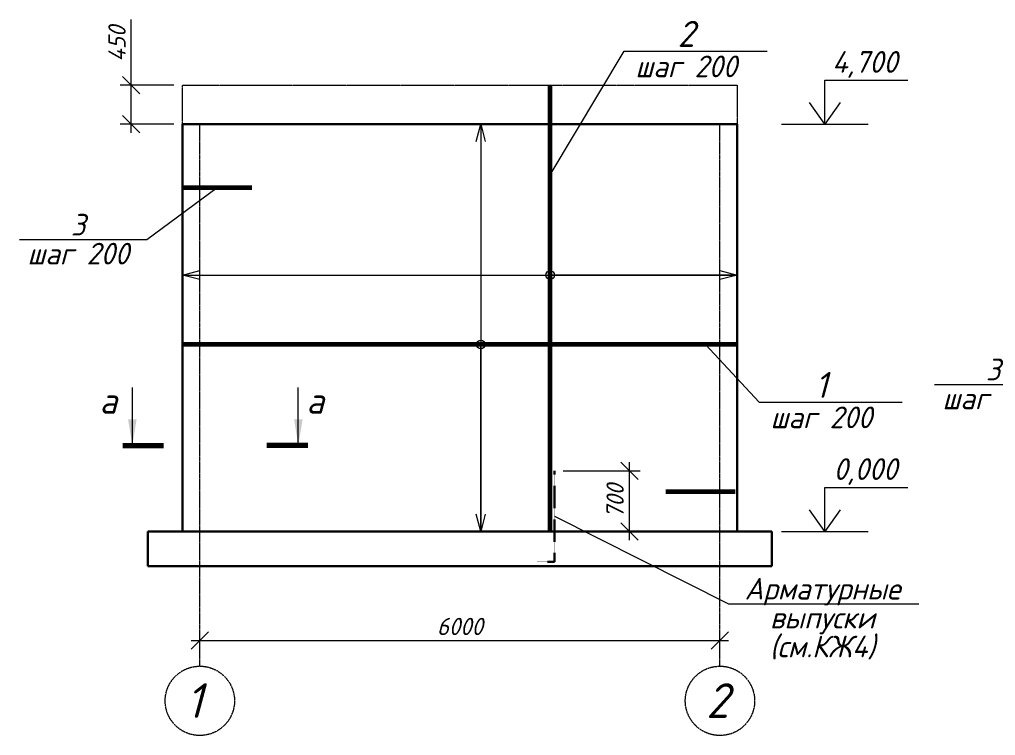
# Model space of a CAD drawing. Header units: millimetres. Extents: x 339888 to 1025294, y -263818 to -40540.
# Drawn here: x 400032 to 411291, y -129188 to -120923 of the extents above; entities that cross this region are included whole.
import ezdxf
from ezdxf import colors
from ezdxf.entities.mleader import LeaderData, LeaderLine
from ezdxf.math import Vec2, Vec3

# ---------------------------------------------------------------- set-up
doc = ezdxf.new("R2010")
doc.units = ezdxf.units.MM
doc.linetypes.add('CENTER2', pattern=[28.575, 19.05, -3.175, 3.175, -3.175])
doc.linetypes.add('штриховая', pattern=[19.05, 12.7, -6.35])
doc.layers.get('0').update_dxf_attribs({"lineweight": 15})
for name, color, linetype, lineweight in [('0 @ 100', 7, 'Continuous', 15), ('Оси', 126, 'CENTER2', 15), ('Размеры', 250, 'Continuous', 18), ('Размеры @ 100', 250, 'Continuous', 18)]:
    doc.layers.add(name, color=color, linetype=linetype, lineweight=lineweight)
doc.styles.add('ГОСТ 2', font='GOST_Common Italic.ttf', dxfattribs={"height": 2})
doc.styles.add('ГОСТ 2.5', font='GOST_Common Italic.ttf', dxfattribs={"height": 2.5})
doc.styles.add('ГОСТ 3', font='GOST_Common Italic.ttf', dxfattribs={"height": 3})
doc.styles.add('Размерный 2', font='isocpeui.ttf', dxfattribs={"height": 2})
doc.dimstyles.new('ISO-25', dxfattribs={"dimtxt": 2, "dimasz": 1.8, "dimexe": 1, "dimexo": 2, "dimtad": 1, "dimdec": 0, "dimlfac": 100, "dimtxsty": 'Размерный 2', "dimblk": 'OBLIQUE', "dimcen": 2, "dimdle": 1, "dimclrd": 251, "dimclre": 251, "dimadec": 0, "dimazin": 0, "dimtfac": 1, "dimtdec": 0, "dimtmove": 0, "dimatfit": 3, "dimfxl": 1, "dimlwd": 15, "dimlwe": 15, "dimarcsym": 0})
doc.dimstyles.new('ГОСТ_2К', dxfattribs={"dimtxt": 2, "dimasz": 2, "dimexe": 1.25, "dimexo": 1, "dimtad": 1, "dimdec": 0, "dimtxsty": 'ГОСТ 2', "dimblk": 'OBLIQUE', "dimcen": -2.5, "dimdle": 1, "dimclrd": 251, "dimclre": 251, "dimclrt": 256, "dimadec": 1, "dimazin": 0, "dimtfac": 1, "dimtdec": 0, "dimtmove": 0, "dimatfit": 3, "dimfxl": 1, "dimlwd": 15, "dimlwe": 15, "dimarcsym": 1})

# ---------------------------------------------------------------- blocks, each defined once
blk = doc.blocks.new('_Oblique')
at = {"color": 0, "linetype": 'ByBlock', "lineweight": -2}
blk.add_line((-0.5, -0.5), (0.5, 0.5), dxfattribs=at)
blk = doc.blocks.new('*D820')
at = {"layer": 'Defpoints', "color": 0, "lineweight": 15, "transparency": 16777216}
for p in [(408112, -128091), (402112, -128388), (408112, -128388)]:
    blk.add_point(p, dxfattribs=at)
at = {"layer": 'Размеры', "color": 251, "lineweight": 15, "transparency": 16777216}
for p, q in [((402112, -128288), (402112, -127966)), ((408112, -128288), (408112, -127966)), ((402012, -128091), (408212, -128091))]:
    blk.add_line(p, q, dxfattribs=at)
at = {"layer": 'Размеры', "color": 251, "lineweight": 15, "transparency": 16777216, "xscale": 200, "yscale": 200, "zscale": 200, "rotation": 180}
blk.add_blockref('_Oblique', (402112, -128091), dxfattribs=at)
at = {"layer": 'Размеры', "color": 251, "lineweight": 15, "transparency": 16777216, "xscale": 200, "yscale": 200, "zscale": 200}
blk.add_blockref('_Oblique', (408112, -128091), dxfattribs=at)
at = {"layer": 'Размеры', "lineweight": 15, "transparency": 16777216, "insert": (405112, -127929), "char_height": 200, "attachment_point": 5, "style": 'ГОСТ 2'}
blk.add_mtext('6000', dxfattribs=at)
blk = doc.blocks.new('*D823')
at = {"color": 251, "lineweight": 15, "transparency": 16777216}
for p, q in [((407067, -126932), (407067, -126032)), ((406304, -126132), (407192, -126132)), ((406304, -126832), (407192, -126832))]:
    blk.add_line(p, q, dxfattribs=at)
at = {"layer": 'Defpoints', "color": 0, "lineweight": 15, "transparency": 16777216}
for p in [(406204, -126132), (407067, -126132), (406204, -126832)]:
    blk.add_point(p, dxfattribs=at)
at = {"color": 251, "lineweight": 15, "transparency": 16777216, "xscale": 200, "yscale": 200, "zscale": 200}
for p, rotation in [((407067, -126132), 90), ((407067, -126832), 270)]:
    blk.add_blockref('_Oblique', p, dxfattribs=dict(at, rotation=rotation))
at = {"lineweight": 15, "transparency": 16777216, "insert": (406903, -126482), "char_height": 200, "attachment_point": 5, "rotation": 90, "style": 'ГОСТ 2'}
blk.add_mtext('700', dxfattribs=at)
blk = doc.blocks.new('_None')
blk = doc.blocks.new('*D853')
at = {"color": 251, "lineweight": 15, "transparency": 16777216}
for p, q in [((401320, -121682), (401320, -120923)), ((401812, -121682), (401195, -121682)), ((401320, -122232), (401320, -121682)), ((401812, -122132), (401195, -122132))]:
    blk.add_line(p, q, dxfattribs=at)
at = {"layer": 'Defpoints', "color": 0, "lineweight": 15, "transparency": 16777216}
for p in [(401320, -121682), (401912, -121682), (401912, -122132)]:
    blk.add_point(p, dxfattribs=at)
at = {"color": 251, "lineweight": 15, "transparency": 16777216, "xscale": 200, "yscale": 200, "zscale": 200}
for p, rotation in [((401320, -121682), 90), ((401320, -122132), 270)]:
    blk.add_blockref('_Oblique', p, dxfattribs=dict(at, rotation=rotation))
at = {"lineweight": 15, "transparency": 16777216, "insert": (401157, -121202), "char_height": 200, "attachment_point": 5, "rotation": 90, "style": 'ГОСТ 2'}
blk.add_mtext('450', dxfattribs=at)

msp = doc.modelspace()

# ---------------------------------------------------------------- linework, layer by layer
at = {"lineweight": 60}
for p, q in [((406153.55041, -126832.21214), (406153.55041, -121682.21214)), ((402712.49595, -122866.6309), (401912.49595, -122866.6309)), ((408312.49595, -124673.2666), (401912.49595, -124673.2666)), ((408289.64947, -126374.33721), (407489.64947, -126374.33721))]:
    msp.add_line(p, q, dxfattribs=at)
at = {"lineweight": 30}
for p, q in [((401912.49595, -126832.21214), (401912.49595, -122132.21214)), ((401912.49595, -122132.21214), (408312.49595, -122132.21214)), ((408312.49595, -126832.21214), (408312.49595, -122132.21214)), ((401512.49595, -127232.21214), (401512.49595, -126832.21214)), ((401512.49595, -126832.21214), (408712.49595, -126832.21214)), ((408712.49595, -127232.21214), (408712.49595, -126832.21214)), ((401512.49595, -127232.21214), (408712.49595, -127232.21214))]:
    msp.add_line(p, q, dxfattribs=at)
at = {"lineweight": 70, "ltscale": 0.2}
for p, q in [((401222.19668, -125838.5324), (401695.03669, -125838.5324)), ((403359.93671, -125838.5324), (402887.09669, -125838.5324))]:
    msp.add_line(p, q, dxfattribs=at)
at = {"color": 251, "linetype": 'штриховая', "lineweight": 15, "ltscale": 0.3, "true_color": 0x636466}
msp.add_lwpolyline([(401912.49595, -122132.21214), (401912.49595, -121682.21214), (408312.49595, -121682.21214), (408312.49595, -122132.21214)], dxfattribs=at)
at = {"layer": 'Оси'}
for p, q in [((402112.49595, -128387.52825), (402112.49595, -122132.21214)), ((408112.49595, -128387.52825), (408112.49595, -122132.21214))]:
    msp.add_line(p, q, dxfattribs=at)
for centre in [(402112.49595, -128787.52825), (408112.49595, -128787.52825)]:
    msp.add_circle(centre, 400, dxfattribs=at)
at = {"layer": 'Размеры', "lineweight": 15}
for p, q in [((408822.8989, -122132.21214), (409822.8989, -122132.21214)), ((408822.8989, -126832.21214), (409822.8989, -126832.21214))]:
    msp.add_line(p, q, dxfattribs=at)
at = {"layer": 'Размеры', "linetype": 'штриховая', "lineweight": 30, "ltscale": 0.2}
msp.add_lwpolyline([(406203.55041, -126132.21214), (406203.55041, -127182.21214), (406003.55041, -127182.21214)], dxfattribs=at)

# ---------------------------------------------------------------- texts
at = {"layer": '0 @ 100', "lineweight": 15, "style": 'ГОСТ 3'}
for p in [(400954.74437, -125473.32337), (403341.25265, -125473.32337)]:
    msp.add_text('а', height=300, dxfattribs=at).set_placement(p)
at = {"layer": '0 @ 100', "lineweight": 15, "char_height": 250, "attachment_point": 1, "style": 'ГОСТ 3'}
for s, insert in [('\\pi59.328;4,700', (409346.49624, -121287.06159)), ('\\pi75.521;0,000', (409346.49624, -125987.06159))]:
    msp.add_mtext_dynamic_manual_height_columns(s, width=933.8073174, gutter_width=1500, heights=[0], dxfattribs=dict(at, insert=insert))
at = {"layer": 'Оси', "style": 'ГОСТ 2'}
for s, p in [('1', (401952.97196, -128984.6007)), ('2', (407952.97196, -128984.6007))]:
    msp.add_text(s, height=400, dxfattribs=at).set_placement(p)

# ---------------------------------------------------------------- dimensions: what is measured, and where the dimension line sits
at = {"layer": '0 @ 100', "lineweight": 15}
for base, p1, p2, picture, middle in [((401319.90784, -121682.21214), (401912.49595, -122132.21214), (401912.49595, -121682.21214), '*D853', (401157.40784, -121202.36366)), ((407067.09647, -126132.21214), (406203.55041, -126832.21214), (406203.55041, -126132.21214), '*D823', (406903.30859, -126482.21214))]:
    dim = msp.add_linear_dim(base=base, p1=p1, p2=p2, angle=90, dimstyle='ГОСТ_2К', override={"dimscale": 100, "dimtix": 0, "dimtofl": 1, "dimtmove": 0, "dimatfit": 3}, dxfattribs=at)
    dim.commit()
    dim.dimension.update_dxf_attribs({"geometry": picture, "text_midpoint": middle})
at = {"layer": 'Размеры @ 100', "lineweight": 15}
dim = msp.add_linear_dim(base=(408112.49595, -128091.44931), p1=(402112.49595, -128387.52825), p2=(408112.49595, -128387.52825), dimstyle='ГОСТ_2К', override={"dimscale": 100, "dimtix": 0, "dimtofl": 1, "dimtmove": 0, "dimatfit": 3}, dxfattribs=at)
dim.commit()
dim.dimension.update_dxf_attribs({"geometry": '*D820', "text_midpoint": (405112.49595, -127928.94931)})

# ---------------------------------------------------------------- leaders
at = {"lineweight": 15, "ltscale": 0.5}
for points, override in [([(405352.78485, -122132.21214), (405352.78485, -124673.2666)], {"dimasz": 200, "dimtad": 0, "dimclrd": 251, "dimldrblk": 'Open30'}), ([(401912.49595, -123872.50104), (406153.55041, -123872.50104)], {"dimasz": 200, "dimtad": 0, "dimclrd": 251, "dimldrblk": 'Open30'}), ([(406153.55041, -123872.50104), (408312.49595, -123872.50104)], {"dimasz": 200, "dimtad": 0, "dimldrblk": 'Small'}), ([(408312.49595, -123872.50104), (406153.55041, -123872.50104)], {"dimasz": 200, "dimtad": 0, "dimldrblk": 'Open30'}), ([(405352.78485, -124673.2666), (405352.78485, -126832.21214)], {"dimasz": 200, "dimtad": 0, "dimldrblk": 'Small'}), ([(405352.78485, -126832.21214), (405352.78485, -124673.2666)], {"dimasz": 200, "dimtad": 0, "dimldrblk": 'Open30'})]:
    msp.add_leader(points, dimstyle='ISO-25', override=override, dxfattribs=at)
at = {"layer": '0 @ 100', "lineweight": 15, "ltscale": 0.5}
for points in [[(409322.8989, -122132.21214), (409322.89895, -121623.44263), (410280.30355, -121623.44287)], [(409322.8989, -126832.21214), (409322.89895, -126323.44263), (410280.30355, -126323.44287)]]:
    msp.add_leader(points, dimstyle='ISO-25', override={"dimscale": 100, "dimtxt": 0.25, "dimasz": 2.5, "dimgap": 0.625, "dimtad": 0, "dimldrblk": 'Open90'}, dxfattribs=at)
at = {"layer": '0 @ 100', "ltscale": 0.5}
for points in [[(401333.68736, -125838.5324), (401333.68736, -125171.9153)], [(403248.44603, -125838.5324), (403248.44603, -125171.9153)]]:
    msp.add_leader(points, dimstyle='ISO-25', override={"dimscale": 100, "dimtxt": 0.04, "dimasz": 3, "dimgap": 0.625, "dimtad": 0}, dxfattribs=at)
at = {"layer": '0 @ 100', "lineweight": 15}
ml = msp.add_multileader_mtext('Standard', dxfattribs=at)
ml.set_content('2\\P{\\H0.83333x;шаг 200}', color=256, style='ГОСТ 2.5')
ml.set_leader_properties(color=251, linetype='ByLayer', lineweight=15)
ml.set_arrow_properties(name='NONE')
ml.build(insert=Vec2(0, 0))
ml.multileader.update_dxf_attribs({"text_left_attachment_type": 6, "text_right_attachment_type": 6, "dogleg_length": 0, "arrow_head_size": 0, "scale": 100})
ctx = ml.context
ctx.base_point, ctx.scale, ctx.char_height, ctx.arrow_head_size, ctx.landing_gap_size, ctx.plane_origin = Vec3(407006.70475, -121288.65321), 100, 300, 0, 100, Vec3(406387.51169, -120709.18036)
ctx.left_attachment, ctx.right_attachment, ctx.text_align_type = 6, 6, 1
notes = []
notes.append((ctx, [(1, (1, 1, 0), (407006.70475, -121288.65321), (1, 0), 0, [(0, [(406153.55041, -122716.46908)], 0, [])])]))
ctx.mtext.insert, ctx.mtext.alignment, ctx.mtext.line_spacing_factor, ctx.mtext.flow_direction = Vec3(407721.66441, -120938.65341), 2, 0.8, 5
ml = msp.add_multileader_mtext('Standard', dxfattribs=at)
ml.set_content('1\\P{\\H0.83333x;шаг 200}', color=256, style='ГОСТ 2.5')
ml.set_leader_properties(color=251, linetype='ByLayer', lineweight=15)
ml.set_arrow_properties(name='NONE')
ml.build(insert=Vec2(0, 0))
ml.multileader.update_dxf_attribs({"text_left_attachment_type": 6, "text_right_attachment_type": 6, "dogleg_length": 0, "arrow_head_size": 0, "scale": 100})
ctx = ml.context
ctx.base_point, ctx.scale, ctx.char_height, ctx.arrow_head_size, ctx.landing_gap_size, ctx.plane_origin = Vec3(408565.67819, -125340.16609), 100, 300, 0, 100, Vec3(407946.48513, -124673.2666)
ctx.left_attachment, ctx.right_attachment, ctx.text_align_type = 6, 6, 1
notes.append((ctx, [(1, (1, 1, 0), (408565.67819, -125340.16609), (1, 0), 0, [(0, [(407946.48513, -124673.2666)], 0, [])])]))
ctx.mtext.insert, ctx.mtext.alignment, ctx.mtext.line_spacing_factor, ctx.mtext.flow_direction = Vec3(409280.63785, -124990.16629), 2, 0.8, 5
ml = msp.add_multileader_mtext('Standard', dxfattribs=at)
ml.set_content('Арматурные\\Pвыпуски\\P(см.КЖ4)', color=256, style='ГОСТ 2.5')
ml.set_leader_properties(color=251, linetype='ByLayer', lineweight=15)
ml.set_arrow_properties(name='NONE')
ml.build(insert=Vec2(0, 0))
ml.multileader.update_dxf_attribs({"text_left_attachment_type": 6, "text_right_attachment_type": 6, "dogleg_length": 0, "arrow_head_size": 0, "scale": 100})
ctx = ml.context
ctx.base_point, ctx.scale, ctx.char_height, ctx.arrow_head_size, ctx.landing_gap_size, ctx.plane_origin = Vec3(408210.13775, -127668.18771), 100, 250, 0, 100, Vec3(407131.67464, -126207.30335)
ctx.left_attachment, ctx.right_attachment, ctx.text_align_type = 6, 6, 1
notes.append((ctx, [(0, (1, 1, 0), (408210.13775, -127668.18771), (1, 0), 0, [(0, [(406203.55041, -126657.21214)], 0, [])])]))
ctx.mtext.insert, ctx.mtext.alignment, ctx.mtext.line_spacing_factor, ctx.mtext.flow_direction = Vec3(409294.79684, -127368.18771), 2, 0.8, 5
at = {"layer": 'Размеры @ 100', "lineweight": 15}
ml = msp.add_multileader_mtext('Standard', dxfattribs=at)
ml.set_content('3\\Pшаг 200', color=256, style='ГОСТ 2.5')
ml.set_leader_properties(color=251, linetype='ByLayer', lineweight=15)
ml.set_arrow_properties(name='NONE')
ml.build(insert=Vec2(0, 0))
ml.multileader.update_dxf_attribs({"text_left_attachment_type": 6, "text_right_attachment_type": 6, "dogleg_length": 0.76985, "arrow_head_size": 0, "scale": 100})
ctx = ml.context
ctx.base_point, ctx.scale, ctx.char_height, ctx.arrow_head_size, ctx.landing_gap_size, ctx.plane_origin = Vec3(399993.40647, -123466.55228), 100, 250, 0, 100, Vec3(402312.49595, -122866.6309)
ctx.left_attachment, ctx.right_attachment, ctx.text_align_type = 6, 6, 1
notes.append((ctx, [(0, (1, 1, 0), (401500.31594, -123466.55228), (-1, 0), 76.98522, [(0, [(402312.49595, -122866.6309)], 0, [])])]))
ctx.mtext.insert, ctx.mtext.alignment, ctx.mtext.line_spacing_factor, ctx.mtext.flow_direction = Vec3(400708.36859, -123166.55228), 2, 0.8, 5
ml = msp.add_multileader_mtext('Standard', dxfattribs=at)
ml.set_content('3\\Pшаг 200', color=256, style='ГОСТ 2.5')
ml.set_leader_properties(color=251, linetype='ByLayer', lineweight=15)
ml.set_arrow_properties(name='NONE')
ml.build(insert=Vec2(0, 0))
ml.multileader.update_dxf_attribs({"text_left_attachment_type": 6, "text_right_attachment_type": 6, "dogleg_length": 0.76985, "arrow_head_size": 0, "scale": 100})
ctx = ml.context
ctx.base_point, ctx.scale, ctx.char_height, ctx.arrow_head_size, ctx.landing_gap_size, ctx.plane_origin = Vec3(410549.15326, -125137.90575), 100, 250, 0, 100, Vec3(412627.95699, -124537.98437)
ctx.left_attachment, ctx.right_attachment, ctx.text_align_type = 6, 6, 1
notes.append((ctx, [(0, (1, 1, 0), (412056.06272, -125137.90575), (-1, 0), 76.98522, [(0, [(412659.11924, -126022.49555)], 0, [])])]))
ctx.mtext.insert, ctx.mtext.alignment, ctx.mtext.line_spacing_factor, ctx.mtext.flow_direction = Vec3(411264.11538, -124837.90575), 2, 0.8, 5
for ctx, leaders in notes:
    for number, flags, end, landing, length, lines in leaders:
        leader = LeaderData()
        leader.index, (leader.has_last_leader_line, leader.has_dogleg_vector, leader.attachment_direction) = number, flags
        leader.last_leader_point, leader.dogleg_vector, leader.dogleg_length = Vec3(end), Vec3(landing), length
        for number, points, colour, breaks in lines:
            line = LeaderLine()
            line.index, line.vertices, line.color, line.breaks = number, Vec3.list(points), colors.encode_raw_color(colour), breaks
            leader.lines.append(line)
        ctx.leaders.append(leader)

doc.saveas('drawing.dxf')
